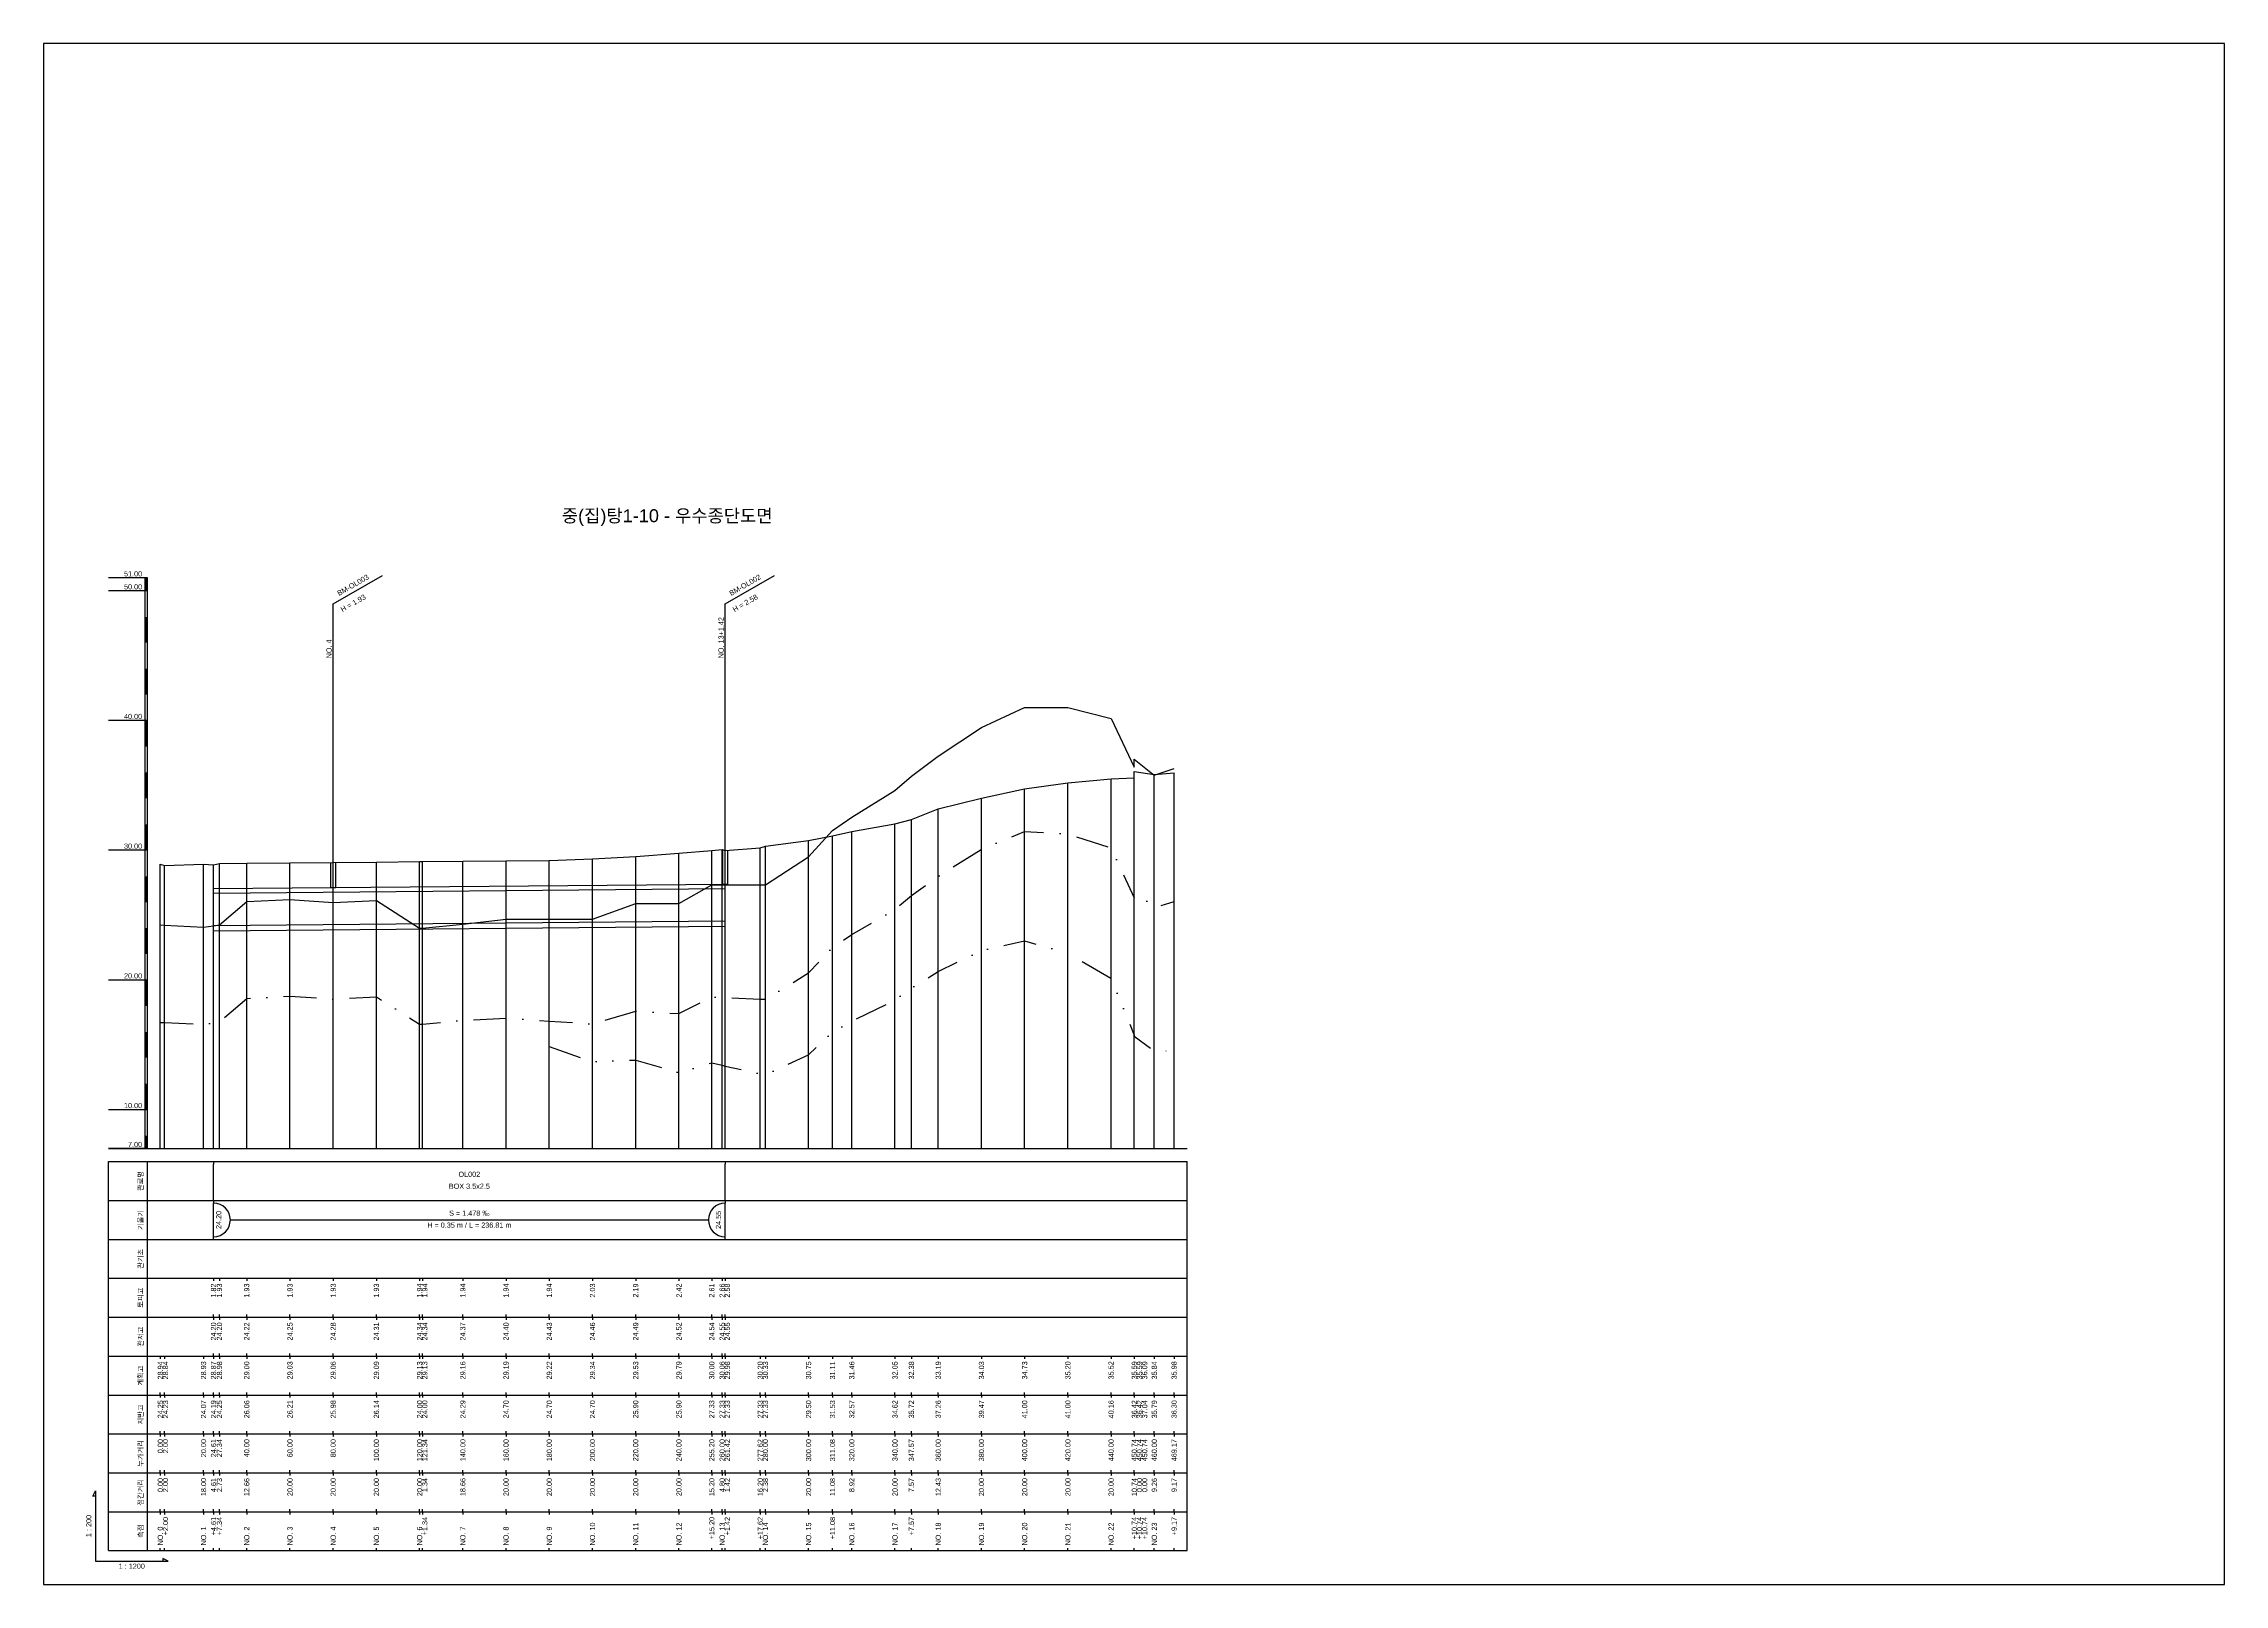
# Model space of a CAD drawing. Header units: millimetres. Extents: x -7351 to 135086, y 1419 to 5643.
# Drawn here: x 103215 to 104056, y 1419 to 2013 of the extents above; entities that cross this region are included whole.
import ezdxf
from ezdxf.enums import TextEntityAlignment as Align

# ---------------------------------------------------------------- set-up
doc = ezdxf.new("R2010")
doc.units = ezdxf.units.MM
doc.linetypes.add('DASHDOT', pattern=[25.4, 12.7, -6.35, 0, -6.35])
doc.linetypes.add('DIVIDE', pattern=[31.75, 12.7, -6.35, 0, -6.35, 0, -6.35])
for name, color, linetype in [('KZ_종단_계획선', 1, 'Continuous'), ('KZ_종단_관로', 4, 'Continuous'), ('KZ_종단_깃발', 7, 'Continuous'), ('KZ_종단_노선명', 7, 'Continuous'), ('KZ_종단_도각', 7, 'Continuous'), ('KZ_종단_맨홀', 4, 'Continuous'), ('KZ_종단_수직선', 7, 'Continuous'), ('KZ_종단_암선1', 56, 'DASHDOT'), ('KZ_종단_암선2', 4, 'DIVIDE'), ('KZ_종단_지반선', 3, 'Continuous'), ('KZ_종단_테이블문자', 7, 'Continuous'), ('KZ_종단_테이블선', 7, 'Continuous'), ('KZ_종단_폴대', 7, 'Continuous')]:
    doc.layers.add(name, color=color, linetype=linetype)
doc.styles.get("Standard").update_dxf_attribs({"font": 'arial.ttf'})

msp = doc.modelspace()

# ---------------------------------------------------------------- linework, layer by layer
at = {"layer": 'KZ_종단_계획선'}
msp.add_lwpolyline([(103260.36, 1696.73), (103262.03, 1696.23), (103277.03, 1696.71), (103280.87, 1696.4), (103283.15, 1696.94), (103293.69, 1697.04), (103310.36, 1697.2), (103327.03, 1697.35), (103343.69, 1697.51), (103360.36, 1697.69), (103361.48, 1697.7), (103377.03, 1697.83), (103393.69, 1697.99), (103410.36, 1698.16), (103427.03, 1698.72), (103443.69, 1699.67), (103460.36, 1701), (103473.03, 1702.03), (103477.03, 1702.35), (103478.21, 1701.93), (103491.71, 1703.03), (103493.69, 1703.7), (103510.36, 1705.79), (103519.6, 1707.58), (103527.03, 1709.35), (103543.69, 1712.29), (103550, 1713.92), (103560.36, 1718), (103577.03, 1722.2), (103593.69, 1725.68), (103610.36, 1728.06), (103627.03, 1729.65), (103635.97, 1729.97), (103635.97, 1729.97), (103635.97, 1732.48), (103643.69, 1731.22), (103651.33, 1731.93)], dxfattribs=at)
at = {"layer": 'KZ_종단_관로'}
for points in [[(103280.87, 1687.29), (103478.21, 1689.04)], [(103280.87, 1685.54), (103478.21, 1687.29)], [(103280.87, 1673.04), (103478.21, 1674.79)], [(103280.87, 1671.04), (103478.21, 1672.79)]]:
    msp.add_lwpolyline(points, dxfattribs=at)
at = {"layer": 'KZ_종단_깃발'}
for p, q in [((103327.03, 1797.04), (103346.08, 1808.04)), ((103478.21, 1797.04), (103497.26, 1808.04)), ((103327.03, 1587.04), (103327.03, 1797.04)), ((103478.21, 1587.04), (103478.21, 1797.04))]:
    msp.add_line(p, q, dxfattribs=at)
at = {"layer": 'KZ_종단_도각'}
msp.add_lwpolyline([(103215.36, 1419.04), (104056.36, 1419.04), (104056.36, 2013.04), (103215.36, 2013.04)], close=True, dxfattribs=at)
at = {"layer": 'KZ_종단_맨홀'}
for points in [[(103477.21, 1701.93), (103477.21, 1689.04), (103479.21, 1689.04), (103479.21, 1701.93)], [(103326.03, 1697.35), (103326.03, 1687.7), (103328.03, 1687.7), (103328.03, 1697.35)]]:
    msp.add_lwpolyline(points, dxfattribs=at)
at = {"layer": 'KZ_종단_수직선'}
for p, q in [((103635.98, 1587.04), (103635.98, 1732.48)), ((103593.69, 1587.04), (103593.69, 1725.68)), ((103610.36, 1587.04), (103610.36, 1728.06)), ((103627.03, 1587.04), (103627.03, 1729.65)), ((103635.98, 1587.04), (103635.98, 1729.97)), ((103635.98, 1587.04), (103635.98, 1729.97)), ((103643.69, 1587.04), (103643.69, 1731.22)), ((103651.33, 1587.04), (103651.33, 1731.93)), ((103560.36, 1587.04), (103560.36, 1718)), ((103577.03, 1587.04), (103577.03, 1722.2)), ((103519.59, 1587.04), (103519.59, 1707.58)), ((103527.03, 1587.04), (103527.03, 1709.35)), ((103543.69, 1587.04), (103543.69, 1712.29)), ((103550, 1587.04), (103550, 1713.92)), ((103443.69, 1587.04), (103443.69, 1699.67)), ((103460.36, 1587.04), (103460.36, 1701)), ((103473.03, 1587.04), (103473.03, 1702.03)), ((103477.03, 1587.04), (103477.03, 1702.35)), ((103478.21, 1587.04), (103478.21, 1701.93)), ((103491.71, 1587.04), (103491.71, 1703.03)), ((103493.69, 1587.04), (103493.69, 1703.7)), ((103510.36, 1587.04), (103510.36, 1705.79)), ((103260.36, 1587.04), (103260.36, 1696.73)), ((103262.03, 1587.04), (103262.03, 1696.23)), ((103277.03, 1587.04), (103277.03, 1696.71)), ((103280.87, 1587.04), (103280.87, 1696.4)), ((103283.14, 1587.04), (103283.14, 1696.94)), ((103293.69, 1587.04), (103293.69, 1697.04)), ((103310.36, 1587.04), (103310.36, 1697.2)), ((103327.03, 1587.04), (103327.03, 1697.35)), ((103343.69, 1587.04), (103343.69, 1697.51)), ((103360.36, 1587.04), (103360.36, 1697.69)), ((103361.48, 1587.04), (103361.48, 1697.7)), ((103377.03, 1587.04), (103377.03, 1697.83)), ((103393.69, 1587.04), (103393.69, 1697.99)), ((103410.36, 1587.04), (103410.36, 1698.16)), ((103427.03, 1587.04), (103427.03, 1698.72))]:
    msp.add_line(p, q, dxfattribs=at)
at = {"layer": 'KZ_종단_암선1', "flags": 128}
msp.add_lwpolyline([(103260.36, 1635.72), (103262.03, 1635.63), (103277.03, 1634.9), (103280.87, 1635.5), (103283.14, 1635.86), (103293.69, 1644.95), (103310.36, 1645.76), (103327.03, 1644.69), (103343.69, 1645.57), (103360.36, 1634.98), (103361.48, 1634.99), (103377.03, 1636.48), (103393.69, 1637.32), (103410.36, 1636.22), (103427.03, 1635.08), (103443.69, 1640.04), (103460.36, 1639.07), (103473.03, 1645.55), (103477.03, 1645.35), (103478.21, 1645.29), (103491.71, 1644.67), (103493.69, 1644.58), (103510.36, 1654.76), (103519.59, 1664.57), (103527.03, 1669.53), (103543.69, 1679.31), (103550, 1684.61), (103560.36, 1692.01), (103577.03, 1702.43), (103593.69, 1709.26), (103610.36, 1708.31), (103627.03, 1703.03), (103635.98, 1683.7), (103635.98, 1683.7), (103635.98, 1686.51), (103643.69, 1679.99), (103651.33, 1682.28)], dxfattribs=at)
at = {"layer": 'KZ_종단_암선2', "flags": 128}
msp.add_lwpolyline([(103410.36, 1626.42), (103427.03, 1620.55), (103443.69, 1621.16), (103460.36, 1616.3), (103473.03, 1620.13), (103477.03, 1619.15), (103478.21, 1618.88), (103491.71, 1615.88), (103493.69, 1615.46), (103510.36, 1623.23), (103519.59, 1631.93), (103527.03, 1636.13), (103543.69, 1644.29), (103550, 1648.97), (103560.36, 1655.3), (103577.03, 1663.4), (103593.69, 1667.14), (103610.36, 1662.4), (103627.03, 1652.69), (103635.98, 1630.73), (103635.98, 1630.73), (103635.98, 1630.4), (103643.69, 1624.65), (103651.33, 1624.88)], dxfattribs=at)
at = {"layer": 'KZ_종단_지반선', "flags": 128}
msp.add_lwpolyline([(103260.36, 1673.29), (103262.03, 1673.2), (103277.03, 1672.39), (103280.87, 1672.97), (103283.14, 1673.31), (103293.69, 1682.35), (103310.36, 1683.08), (103327.03, 1681.92), (103343.69, 1682.72), (103360.36, 1672.04), (103361.48, 1672.04), (103377.03, 1673.51), (103393.69, 1675.54), (103410.36, 1675.54), (103427.03, 1675.54), (103443.69, 1681.55), (103460.36, 1681.55), (103473.03, 1688.71), (103477.03, 1688.71), (103478.21, 1688.71), (103491.71, 1688.71), (103493.69, 1688.71), (103510.36, 1699.55), (103519.59, 1709.67), (103527.03, 1714.87), (103543.69, 1725.13), (103550, 1730.62), (103560.36, 1738.34), (103577.03, 1749.41), (103593.69, 1757.04), (103610.36, 1757.04), (103627.03, 1752.83), (103635.98, 1734.13), (103635.98, 1734.13), (103635.98, 1737.23), (103643.69, 1730.99), (103651.33, 1733.52)], dxfattribs=at)
at = {"layer": 'KZ_종단_테이블문자'}
for p, q in [((103280.87, 1582.04), (103280.87, 1581.04)), ((103478.21, 1582.04), (103478.21, 1581.04)), ((103280.87, 1568.04), (103280.87, 1581.04)), ((103478.21, 1568.04), (103478.21, 1581.04)), ((103280.87, 1567.04), (103280.87, 1568.04)), ((103280.87, 1567.04), (103280.87, 1566.04)), ((103280.87, 1553.04), (103280.87, 1566.04)), ((103478.21, 1567.04), (103478.21, 1568.04)), ((103478.21, 1567.04), (103478.21, 1566.04)), ((103478.21, 1553.04), (103478.21, 1566.04)), ((103287.28, 1559.54), (103471.79, 1559.54)), ((103280.87, 1552.04), (103280.87, 1553.04)), ((103478.21, 1552.04), (103478.21, 1553.04))]:
    msp.add_line(p, q, dxfattribs=at)
for centre, start, end in [((103280.87, 1559.54), 270, 90), ((103478.21, 1559.54), 90, 270)]:
    msp.add_arc(centre, 6.5, start, end, dxfattribs=at)
at = {"layer": 'KZ_종단_테이블선'}
for p, q in [((103240.36, 1587.04), (103656.33, 1587.04)), ((103240.36, 1567.04), (103240.36, 1582.04)), ((103240.36, 1582.04), (103656.33, 1582.04)), ((103255.36, 1567.04), (103255.36, 1582.04)), ((103656.33, 1567.04), (103656.33, 1582.04)), ((103240.36, 1552.04), (103240.36, 1567.04)), ((103240.36, 1567.04), (103656.33, 1567.04)), ((103255.36, 1552.04), (103255.36, 1567.04)), ((103656.33, 1552.04), (103656.33, 1567.04)), ((103240.36, 1537.04), (103240.36, 1552.04)), ((103240.36, 1552.04), (103656.33, 1552.04)), ((103255.36, 1537.04), (103255.36, 1552.04)), ((103656.33, 1537.04), (103656.33, 1552.04)), ((103240.36, 1522.04), (103240.36, 1537.04)), ((103240.36, 1537.04), (103656.33, 1537.04)), ((103255.36, 1522.04), (103255.36, 1537.04)), ((103280.87, 1537.04), (103280.87, 1536.04)), ((103283.15, 1537.04), (103283.15, 1536.04)), ((103293.69, 1537.04), (103293.69, 1536.04)), ((103310.36, 1537.04), (103310.36, 1536.04)), ((103327.03, 1537.04), (103327.03, 1536.04)), ((103343.69, 1537.04), (103343.69, 1536.04)), ((103360.36, 1537.04), (103360.36, 1536.04)), ((103361.48, 1537.04), (103361.48, 1536.04)), ((103377.03, 1537.04), (103377.03, 1536.04)), ((103393.69, 1537.04), (103393.69, 1536.04)), ((103410.36, 1537.04), (103410.36, 1536.04)), ((103427.03, 1537.04), (103427.03, 1536.04)), ((103443.69, 1537.04), (103443.69, 1536.04)), ((103460.36, 1537.04), (103460.36, 1536.04)), ((103473.03, 1537.04), (103473.03, 1536.04)), ((103477.03, 1537.04), (103477.03, 1536.04)), ((103478.21, 1537.04), (103478.21, 1536.04)), ((103656.33, 1522.04), (103656.33, 1537.04)), ((103280.87, 1522.04), (103280.87, 1523.04)), ((103283.15, 1522.04), (103283.15, 1523.04)), ((103293.69, 1522.04), (103293.69, 1523.04)), ((103310.36, 1522.04), (103310.36, 1523.04)), ((103327.03, 1522.04), (103327.03, 1523.04)), ((103343.69, 1522.04), (103343.69, 1523.04)), ((103360.36, 1522.04), (103360.36, 1523.04)), ((103361.48, 1522.04), (103361.48, 1523.04)), ((103377.03, 1522.04), (103377.03, 1523.04)), ((103393.69, 1522.04), (103393.69, 1523.04)), ((103410.36, 1522.04), (103410.36, 1523.04)), ((103427.03, 1522.04), (103427.03, 1523.04)), ((103443.69, 1522.04), (103443.69, 1523.04)), ((103460.36, 1522.04), (103460.36, 1523.04)), ((103473.03, 1522.04), (103473.03, 1523.04)), ((103477.03, 1522.04), (103477.03, 1523.04)), ((103478.21, 1522.04), (103478.21, 1523.04)), ((103240.36, 1507.04), (103240.36, 1522.04)), ((103240.36, 1522.04), (103656.33, 1522.04)), ((103255.36, 1507.04), (103255.36, 1522.04)), ((103280.87, 1522.04), (103280.87, 1521.04)), ((103283.15, 1522.04), (103283.15, 1521.04)), ((103293.69, 1522.04), (103293.69, 1521.04)), ((103310.36, 1522.04), (103310.36, 1521.04)), ((103327.03, 1522.04), (103327.03, 1521.04)), ((103343.69, 1522.04), (103343.69, 1521.04)), ((103360.36, 1522.04), (103360.36, 1521.04)), ((103361.48, 1522.04), (103361.48, 1521.04)), ((103377.03, 1522.04), (103377.03, 1521.04)), ((103393.69, 1522.04), (103393.69, 1521.04)), ((103410.36, 1522.04), (103410.36, 1521.04)), ((103427.03, 1522.04), (103427.03, 1521.04)), ((103443.69, 1522.04), (103443.69, 1521.04)), ((103460.36, 1522.04), (103460.36, 1521.04)), ((103473.03, 1522.04), (103473.03, 1521.04)), ((103477.03, 1522.04), (103477.03, 1521.04)), ((103478.21, 1522.04), (103478.21, 1521.04)), ((103656.33, 1507.04), (103656.33, 1522.04)), ((103240.36, 1492.04), (103240.36, 1507.04)), ((103240.36, 1507.04), (103656.33, 1507.04)), ((103255.36, 1492.04), (103255.36, 1507.04)), ((103260.36, 1507.04), (103260.36, 1506.04)), ((103262.03, 1507.04), (103262.03, 1506.04)), ((103277.03, 1507.04), (103277.03, 1506.04)), ((103280.87, 1507.04), (103280.87, 1508.04)), ((103280.87, 1507.04), (103280.87, 1506.04)), ((103283.14, 1507.04), (103283.14, 1506.04)), ((103283.15, 1507.04), (103283.15, 1508.04)), ((103293.69, 1507.04), (103293.69, 1508.04)), ((103293.69, 1507.04), (103293.69, 1506.04)), ((103310.36, 1507.04), (103310.36, 1508.04)), ((103310.36, 1507.04), (103310.36, 1506.04)), ((103327.03, 1507.04), (103327.03, 1508.04)), ((103327.03, 1507.04), (103327.03, 1506.04)), ((103343.69, 1507.04), (103343.69, 1508.04)), ((103343.69, 1507.04), (103343.69, 1506.04)), ((103360.36, 1507.04), (103360.36, 1508.04)), ((103360.36, 1507.04), (103360.36, 1506.04)), ((103361.48, 1507.04), (103361.48, 1508.04)), ((103361.48, 1507.04), (103361.48, 1506.04)), ((103377.03, 1507.04), (103377.03, 1508.04)), ((103377.03, 1507.04), (103377.03, 1506.04)), ((103393.69, 1507.04), (103393.69, 1508.04)), ((103393.69, 1507.04), (103393.69, 1506.04)), ((103410.36, 1507.04), (103410.36, 1508.04)), ((103410.36, 1507.04), (103410.36, 1506.04)), ((103427.03, 1507.04), (103427.03, 1508.04)), ((103427.03, 1507.04), (103427.03, 1506.04)), ((103443.69, 1507.04), (103443.69, 1508.04)), ((103443.69, 1507.04), (103443.69, 1506.04)), ((103460.36, 1507.04), (103460.36, 1508.04)), ((103460.36, 1507.04), (103460.36, 1506.04)), ((103473.03, 1507.04), (103473.03, 1508.04)), ((103473.03, 1507.04), (103473.03, 1506.04)), ((103477.03, 1507.04), (103477.03, 1508.04)), ((103477.03, 1507.04), (103477.03, 1506.04)), ((103478.21, 1507.04), (103478.21, 1508.04)), ((103478.21, 1507.04), (103478.21, 1506.04)), ((103491.71, 1507.04), (103491.71, 1506.04)), ((103493.69, 1507.04), (103493.69, 1506.04)), ((103510.36, 1507.04), (103510.36, 1506.04)), ((103519.59, 1507.04), (103519.59, 1506.04)), ((103527.03, 1507.04), (103527.03, 1506.04)), ((103543.69, 1507.04), (103543.69, 1506.04)), ((103550, 1507.04), (103550, 1506.04)), ((103560.36, 1507.04), (103560.36, 1506.04)), ((103577.03, 1507.04), (103577.03, 1506.04)), ((103593.69, 1507.04), (103593.69, 1506.04)), ((103610.36, 1507.04), (103610.36, 1506.04)), ((103627.03, 1507.04), (103627.03, 1506.04)), ((103635.98, 1507.04), (103635.98, 1506.04)), ((103635.98, 1507.04), (103635.98, 1506.04)), ((103635.98, 1507.04), (103635.98, 1506.04)), ((103643.69, 1507.04), (103643.69, 1506.04)), ((103651.33, 1507.04), (103651.33, 1506.04)), ((103656.33, 1492.04), (103656.33, 1507.04)), ((103240.36, 1477.04), (103240.36, 1492.04)), ((103240.36, 1492.04), (103656.33, 1492.04)), ((103255.36, 1477.04), (103255.36, 1492.04)), ((103260.36, 1492.04), (103260.36, 1493.04)), ((103260.36, 1492.04), (103260.36, 1491.04)), ((103262.03, 1492.04), (103262.03, 1493.04)), ((103262.03, 1492.04), (103262.03, 1491.04)), ((103277.03, 1492.04), (103277.03, 1493.04)), ((103277.03, 1492.04), (103277.03, 1491.04)), ((103280.87, 1492.04), (103280.87, 1493.04)), ((103280.87, 1492.04), (103280.87, 1491.04)), ((103283.14, 1492.04), (103283.14, 1493.04)), ((103283.14, 1492.04), (103283.14, 1491.04)), ((103293.69, 1492.04), (103293.69, 1493.04)), ((103293.69, 1492.04), (103293.69, 1491.04)), ((103310.36, 1492.04), (103310.36, 1493.04)), ((103310.36, 1492.04), (103310.36, 1491.04)), ((103327.03, 1492.04), (103327.03, 1493.04)), ((103327.03, 1492.04), (103327.03, 1491.04)), ((103343.69, 1492.04), (103343.69, 1493.04)), ((103343.69, 1492.04), (103343.69, 1491.04)), ((103360.36, 1492.04), (103360.36, 1493.04)), ((103360.36, 1492.04), (103360.36, 1491.04)), ((103361.48, 1492.04), (103361.48, 1493.04)), ((103361.48, 1492.04), (103361.48, 1491.04)), ((103377.03, 1492.04), (103377.03, 1493.04)), ((103377.03, 1492.04), (103377.03, 1491.04)), ((103393.69, 1492.04), (103393.69, 1493.04)), ((103393.69, 1492.04), (103393.69, 1491.04)), ((103410.36, 1492.04), (103410.36, 1493.04)), ((103410.36, 1492.04), (103410.36, 1491.04)), ((103427.03, 1492.04), (103427.03, 1493.04)), ((103427.03, 1492.04), (103427.03, 1491.04)), ((103443.69, 1492.04), (103443.69, 1493.04)), ((103443.69, 1492.04), (103443.69, 1491.04)), ((103460.36, 1492.04), (103460.36, 1493.04)), ((103460.36, 1492.04), (103460.36, 1491.04)), ((103473.03, 1492.04), (103473.03, 1493.04)), ((103473.03, 1492.04), (103473.03, 1491.04)), ((103477.03, 1492.04), (103477.03, 1493.04)), ((103477.03, 1492.04), (103477.03, 1491.04)), ((103478.21, 1492.04), (103478.21, 1493.04)), ((103478.21, 1492.04), (103478.21, 1491.04)), ((103491.71, 1492.04), (103491.71, 1493.04)), ((103491.71, 1492.04), (103491.71, 1491.04)), ((103493.69, 1492.04), (103493.69, 1493.04)), ((103493.69, 1492.04), (103493.69, 1491.04)), ((103510.36, 1492.04), (103510.36, 1493.04)), ((103510.36, 1492.04), (103510.36, 1491.04)), ((103519.59, 1492.04), (103519.59, 1493.04)), ((103519.59, 1492.04), (103519.59, 1491.04)), ((103527.03, 1492.04), (103527.03, 1493.04)), ((103527.03, 1492.04), (103527.03, 1491.04)), ((103543.69, 1492.04), (103543.69, 1493.04)), ((103543.69, 1492.04), (103543.69, 1491.04)), ((103550, 1492.04), (103550, 1493.04)), ((103550, 1492.04), (103550, 1491.04)), ((103560.36, 1492.04), (103560.36, 1493.04)), ((103560.36, 1492.04), (103560.36, 1491.04)), ((103577.03, 1492.04), (103577.03, 1493.04)), ((103577.03, 1492.04), (103577.03, 1491.04)), ((103593.69, 1492.04), (103593.69, 1493.04)), ((103593.69, 1492.04), (103593.69, 1491.04)), ((103610.36, 1492.04), (103610.36, 1493.04)), ((103610.36, 1492.04), (103610.36, 1491.04)), ((103627.03, 1492.04), (103627.03, 1493.04)), ((103627.03, 1492.04), (103627.03, 1491.04)), ((103635.98, 1492.04), (103635.98, 1493.04)), ((103635.98, 1492.04), (103635.98, 1493.04)), ((103635.98, 1492.04), (103635.98, 1493.04)), ((103635.98, 1492.04), (103635.98, 1491.04)), ((103635.98, 1492.04), (103635.98, 1491.04)), ((103635.98, 1492.04), (103635.98, 1491.04)), ((103643.69, 1492.04), (103643.69, 1493.04)), ((103643.69, 1492.04), (103643.69, 1491.04)), ((103651.33, 1492.04), (103651.33, 1493.04)), ((103651.33, 1492.04), (103651.33, 1491.04)), ((103656.33, 1477.04), (103656.33, 1492.04)), ((103240.36, 1462.04), (103240.36, 1477.04)), ((103240.36, 1477.04), (103656.33, 1477.04)), ((103255.36, 1462.04), (103255.36, 1477.04)), ((103260.36, 1477.04), (103260.36, 1478.04)), ((103260.36, 1477.04), (103260.36, 1476.04)), ((103262.03, 1477.04), (103262.03, 1478.04)), ((103262.03, 1477.04), (103262.03, 1476.04)), ((103277.03, 1477.04), (103277.03, 1478.04)), ((103277.03, 1477.04), (103277.03, 1476.04)), ((103280.87, 1477.04), (103280.87, 1478.04)), ((103280.87, 1477.04), (103280.87, 1476.04)), ((103283.14, 1477.04), (103283.14, 1478.04)), ((103283.14, 1477.04), (103283.14, 1476.04)), ((103293.69, 1477.04), (103293.69, 1478.04)), ((103293.69, 1477.04), (103293.69, 1476.04)), ((103310.36, 1477.04), (103310.36, 1478.04)), ((103310.36, 1477.04), (103310.36, 1476.04)), ((103327.03, 1477.04), (103327.03, 1478.04)), ((103327.03, 1477.04), (103327.03, 1476.04)), ((103343.69, 1477.04), (103343.69, 1478.04)), ((103343.69, 1477.04), (103343.69, 1476.04)), ((103360.36, 1477.04), (103360.36, 1478.04)), ((103360.36, 1477.04), (103360.36, 1476.04)), ((103361.48, 1477.04), (103361.48, 1478.04)), ((103361.48, 1477.04), (103361.48, 1476.04)), ((103377.03, 1477.04), (103377.03, 1478.04)), ((103377.03, 1477.04), (103377.03, 1476.04)), ((103393.69, 1477.04), (103393.69, 1478.04)), ((103393.69, 1477.04), (103393.69, 1476.04)), ((103410.36, 1477.04), (103410.36, 1478.04)), ((103410.36, 1477.04), (103410.36, 1476.04)), ((103427.03, 1477.04), (103427.03, 1478.04)), ((103427.03, 1477.04), (103427.03, 1476.04)), ((103443.69, 1477.04), (103443.69, 1478.04)), ((103443.69, 1477.04), (103443.69, 1476.04)), ((103460.36, 1477.04), (103460.36, 1478.04)), ((103460.36, 1477.04), (103460.36, 1476.04)), ((103473.03, 1477.04), (103473.03, 1478.04)), ((103473.03, 1477.04), (103473.03, 1476.04)), ((103477.03, 1477.04), (103477.03, 1478.04)), ((103477.03, 1477.04), (103477.03, 1476.04)), ((103478.21, 1477.04), (103478.21, 1478.04)), ((103478.21, 1477.04), (103478.21, 1476.04)), ((103491.71, 1477.04), (103491.71, 1478.04)), ((103491.71, 1477.04), (103491.71, 1476.04)), ((103493.69, 1477.04), (103493.69, 1478.04)), ((103493.69, 1477.04), (103493.69, 1476.04)), ((103510.36, 1477.04), (103510.36, 1478.04)), ((103510.36, 1477.04), (103510.36, 1476.04)), ((103519.59, 1477.04), (103519.59, 1478.04)), ((103519.59, 1477.04), (103519.59, 1476.04)), ((103527.03, 1477.04), (103527.03, 1478.04)), ((103527.03, 1477.04), (103527.03, 1476.04)), ((103543.69, 1477.04), (103543.69, 1478.04)), ((103543.69, 1477.04), (103543.69, 1476.04)), ((103550, 1477.04), (103550, 1478.04)), ((103550, 1477.04), (103550, 1476.04)), ((103560.36, 1477.04), (103560.36, 1478.04)), ((103560.36, 1477.04), (103560.36, 1476.04)), ((103577.03, 1477.04), (103577.03, 1478.04)), ((103577.03, 1477.04), (103577.03, 1476.04)), ((103593.69, 1477.04), (103593.69, 1478.04)), ((103593.69, 1477.04), (103593.69, 1476.04)), ((103610.36, 1477.04), (103610.36, 1478.04)), ((103610.36, 1477.04), (103610.36, 1476.04)), ((103627.03, 1477.04), (103627.03, 1478.04)), ((103627.03, 1477.04), (103627.03, 1476.04)), ((103635.98, 1477.04), (103635.98, 1478.04)), ((103635.98, 1477.04), (103635.98, 1478.04)), ((103635.98, 1477.04), (103635.98, 1478.04)), ((103635.98, 1477.04), (103635.98, 1476.04)), ((103635.98, 1477.04), (103635.98, 1476.04)), ((103635.98, 1477.04), (103635.98, 1476.04)), ((103643.69, 1477.04), (103643.69, 1478.04)), ((103643.69, 1477.04), (103643.69, 1476.04)), ((103651.33, 1477.04), (103651.33, 1478.04)), ((103651.33, 1477.04), (103651.33, 1476.04)), ((103656.33, 1462.04), (103656.33, 1477.04)), ((103240.36, 1447.04), (103240.36, 1462.04)), ((103240.36, 1462.04), (103656.33, 1462.04)), ((103255.36, 1447.04), (103255.36, 1462.04)), ((103260.36, 1462.04), (103260.36, 1463.04)), ((103260.36, 1462.04), (103260.36, 1461.04)), ((103262.03, 1462.04), (103262.03, 1463.04)), ((103262.03, 1462.04), (103262.03, 1461.04)), ((103277.03, 1462.04), (103277.03, 1463.04)), ((103277.03, 1462.04), (103277.03, 1461.04)), ((103280.87, 1462.04), (103280.87, 1463.04)), ((103280.87, 1462.04), (103280.87, 1461.04)), ((103283.14, 1462.04), (103283.14, 1463.04)), ((103283.14, 1462.04), (103283.14, 1461.04)), ((103293.69, 1462.04), (103293.69, 1463.04)), ((103293.69, 1462.04), (103293.69, 1461.04)), ((103310.36, 1462.04), (103310.36, 1463.04)), ((103310.36, 1462.04), (103310.36, 1461.04)), ((103327.03, 1462.04), (103327.03, 1463.04)), ((103327.03, 1462.04), (103327.03, 1461.04)), ((103343.69, 1462.04), (103343.69, 1463.04)), ((103343.69, 1462.04), (103343.69, 1461.04)), ((103360.36, 1462.04), (103360.36, 1463.04)), ((103360.36, 1462.04), (103360.36, 1461.04)), ((103361.48, 1462.04), (103361.48, 1463.04)), ((103361.48, 1462.04), (103361.48, 1461.04)), ((103377.03, 1462.04), (103377.03, 1463.04)), ((103377.03, 1462.04), (103377.03, 1461.04)), ((103393.69, 1462.04), (103393.69, 1463.04)), ((103393.69, 1462.04), (103393.69, 1461.04)), ((103410.36, 1462.04), (103410.36, 1463.04)), ((103410.36, 1462.04), (103410.36, 1461.04)), ((103427.03, 1462.04), (103427.03, 1463.04)), ((103427.03, 1462.04), (103427.03, 1461.04)), ((103443.69, 1462.04), (103443.69, 1463.04)), ((103443.69, 1462.04), (103443.69, 1461.04)), ((103460.36, 1462.04), (103460.36, 1463.04)), ((103460.36, 1462.04), (103460.36, 1461.04)), ((103473.03, 1462.04), (103473.03, 1463.04)), ((103473.03, 1462.04), (103473.03, 1461.04)), ((103477.03, 1462.04), (103477.03, 1463.04)), ((103477.03, 1462.04), (103477.03, 1461.04)), ((103478.21, 1462.04), (103478.21, 1463.04)), ((103478.21, 1462.04), (103478.21, 1461.04)), ((103491.71, 1462.04), (103491.71, 1463.04)), ((103491.71, 1462.04), (103491.71, 1461.04)), ((103493.69, 1462.04), (103493.69, 1463.04)), ((103493.69, 1462.04), (103493.69, 1461.04)), ((103510.36, 1462.04), (103510.36, 1463.04)), ((103510.36, 1462.04), (103510.36, 1461.04)), ((103519.59, 1462.04), (103519.59, 1463.04)), ((103519.59, 1462.04), (103519.59, 1461.04)), ((103527.03, 1462.04), (103527.03, 1463.04)), ((103527.03, 1462.04), (103527.03, 1461.04)), ((103543.69, 1462.04), (103543.69, 1463.04)), ((103543.69, 1462.04), (103543.69, 1461.04)), ((103550, 1462.04), (103550, 1463.04)), ((103550, 1462.04), (103550, 1461.04)), ((103560.36, 1462.04), (103560.36, 1463.04)), ((103560.36, 1462.04), (103560.36, 1461.04)), ((103577.03, 1462.04), (103577.03, 1463.04)), ((103577.03, 1462.04), (103577.03, 1461.04)), ((103593.69, 1462.04), (103593.69, 1463.04)), ((103593.69, 1462.04), (103593.69, 1461.04)), ((103610.36, 1462.04), (103610.36, 1463.04)), ((103610.36, 1462.04), (103610.36, 1461.04)), ((103627.03, 1462.04), (103627.03, 1463.04)), ((103627.03, 1462.04), (103627.03, 1461.04)), ((103635.98, 1462.04), (103635.98, 1463.04)), ((103635.98, 1462.04), (103635.98, 1463.04)), ((103635.98, 1462.04), (103635.98, 1463.04)), ((103635.98, 1462.04), (103635.98, 1461.04)), ((103635.98, 1462.04), (103635.98, 1461.04)), ((103635.98, 1462.04), (103635.98, 1461.04)), ((103643.69, 1462.04), (103643.69, 1463.04)), ((103643.69, 1462.04), (103643.69, 1461.04)), ((103651.33, 1462.04), (103651.33, 1463.04)), ((103651.33, 1462.04), (103651.33, 1461.04)), ((103656.33, 1447.04), (103656.33, 1462.04)), ((103240.36, 1432.04), (103240.36, 1447.04)), ((103240.36, 1447.04), (103656.33, 1447.04)), ((103255.36, 1432.04), (103255.36, 1447.04)), ((103260.36, 1447.04), (103260.36, 1448.04)), ((103260.36, 1447.04), (103260.36, 1446.04)), ((103262.03, 1447.04), (103262.03, 1448.04)), ((103262.03, 1447.04), (103262.03, 1446.04)), ((103277.03, 1447.04), (103277.03, 1448.04)), ((103277.03, 1447.04), (103277.03, 1446.04)), ((103280.87, 1447.04), (103280.87, 1448.04)), ((103280.87, 1447.04), (103280.87, 1446.04)), ((103283.14, 1447.04), (103283.14, 1448.04)), ((103283.14, 1447.04), (103283.14, 1446.04)), ((103293.69, 1447.04), (103293.69, 1448.04)), ((103293.69, 1447.04), (103293.69, 1446.04)), ((103310.36, 1447.04), (103310.36, 1448.04)), ((103310.36, 1447.04), (103310.36, 1446.04)), ((103327.03, 1447.04), (103327.03, 1448.04)), ((103327.03, 1447.04), (103327.03, 1446.04)), ((103343.69, 1447.04), (103343.69, 1448.04)), ((103343.69, 1447.04), (103343.69, 1446.04)), ((103360.36, 1447.04), (103360.36, 1448.04)), ((103360.36, 1447.04), (103360.36, 1446.04)), ((103361.48, 1447.04), (103361.48, 1448.04)), ((103361.48, 1447.04), (103361.48, 1446.04)), ((103377.03, 1447.04), (103377.03, 1448.04)), ((103377.03, 1447.04), (103377.03, 1446.04)), ((103393.69, 1447.04), (103393.69, 1448.04)), ((103393.69, 1447.04), (103393.69, 1446.04)), ((103410.36, 1447.04), (103410.36, 1448.04)), ((103410.36, 1447.04), (103410.36, 1446.04)), ((103427.03, 1447.04), (103427.03, 1448.04)), ((103427.03, 1447.04), (103427.03, 1446.04)), ((103443.69, 1447.04), (103443.69, 1448.04)), ((103443.69, 1447.04), (103443.69, 1446.04)), ((103460.36, 1447.04), (103460.36, 1448.04)), ((103460.36, 1447.04), (103460.36, 1446.04)), ((103473.03, 1447.04), (103473.03, 1448.04)), ((103473.03, 1447.04), (103473.03, 1446.04)), ((103477.03, 1447.04), (103477.03, 1448.04)), ((103477.03, 1447.04), (103477.03, 1446.04)), ((103478.21, 1447.04), (103478.21, 1448.04)), ((103478.21, 1447.04), (103478.21, 1446.04)), ((103491.71, 1447.04), (103491.71, 1448.04)), ((103491.71, 1447.04), (103491.71, 1446.04)), ((103493.69, 1447.04), (103493.69, 1448.04)), ((103493.69, 1447.04), (103493.69, 1446.04)), ((103510.36, 1447.04), (103510.36, 1448.04)), ((103510.36, 1447.04), (103510.36, 1446.04)), ((103519.59, 1447.04), (103519.59, 1448.04)), ((103519.59, 1447.04), (103519.59, 1446.04)), ((103527.03, 1447.04), (103527.03, 1448.04)), ((103527.03, 1447.04), (103527.03, 1446.04)), ((103543.69, 1447.04), (103543.69, 1448.04)), ((103543.69, 1447.04), (103543.69, 1446.04)), ((103550, 1447.04), (103550, 1448.04)), ((103550, 1447.04), (103550, 1446.04)), ((103560.36, 1447.04), (103560.36, 1448.04)), ((103560.36, 1447.04), (103560.36, 1446.04)), ((103577.03, 1447.04), (103577.03, 1448.04)), ((103577.03, 1447.04), (103577.03, 1446.04)), ((103593.69, 1447.04), (103593.69, 1448.04)), ((103593.69, 1447.04), (103593.69, 1446.04)), ((103610.36, 1447.04), (103610.36, 1448.04)), ((103610.36, 1447.04), (103610.36, 1446.04)), ((103627.03, 1447.04), (103627.03, 1448.04)), ((103627.03, 1447.04), (103627.03, 1446.04)), ((103635.98, 1447.04), (103635.98, 1448.04)), ((103635.98, 1447.04), (103635.98, 1448.04)), ((103635.98, 1447.04), (103635.98, 1448.04)), ((103635.98, 1447.04), (103635.98, 1446.04)), ((103635.98, 1447.04), (103635.98, 1446.04)), ((103635.98, 1447.04), (103635.98, 1446.04)), ((103643.69, 1447.04), (103643.69, 1448.04)), ((103643.69, 1447.04), (103643.69, 1446.04)), ((103651.33, 1447.04), (103651.33, 1448.04)), ((103651.33, 1447.04), (103651.33, 1446.04)), ((103656.33, 1432.04), (103656.33, 1447.04)), ((103240.36, 1432.04), (103656.33, 1432.04)), ((103260.36, 1432.04), (103260.36, 1433.04)), ((103262.03, 1432.04), (103262.03, 1433.04)), ((103277.03, 1432.04), (103277.03, 1433.04)), ((103280.87, 1432.04), (103280.87, 1433.04)), ((103283.14, 1432.04), (103283.14, 1433.04)), ((103293.69, 1432.04), (103293.69, 1433.04)), ((103310.36, 1432.04), (103310.36, 1433.04)), ((103327.03, 1432.04), (103327.03, 1433.04)), ((103343.69, 1432.04), (103343.69, 1433.04)), ((103360.36, 1432.04), (103360.36, 1433.04)), ((103361.48, 1432.04), (103361.48, 1433.04)), ((103377.03, 1432.04), (103377.03, 1433.04)), ((103393.69, 1432.04), (103393.69, 1433.04)), ((103410.36, 1432.04), (103410.36, 1433.04)), ((103427.03, 1432.04), (103427.03, 1433.04)), ((103443.69, 1432.04), (103443.69, 1433.04)), ((103460.36, 1432.04), (103460.36, 1433.04)), ((103473.03, 1432.04), (103473.03, 1433.04)), ((103477.03, 1432.04), (103477.03, 1433.04)), ((103478.21, 1432.04), (103478.21, 1433.04)), ((103491.71, 1432.04), (103491.71, 1433.04)), ((103493.69, 1432.04), (103493.69, 1433.04)), ((103510.36, 1432.04), (103510.36, 1433.04)), ((103519.59, 1432.04), (103519.59, 1433.04)), ((103527.03, 1432.04), (103527.03, 1433.04)), ((103543.69, 1432.04), (103543.69, 1433.04)), ((103550, 1432.04), (103550, 1433.04)), ((103560.36, 1432.04), (103560.36, 1433.04)), ((103577.03, 1432.04), (103577.03, 1433.04)), ((103593.69, 1432.04), (103593.69, 1433.04)), ((103610.36, 1432.04), (103610.36, 1433.04)), ((103627.03, 1432.04), (103627.03, 1433.04)), ((103635.98, 1432.04), (103635.98, 1433.04)), ((103635.98, 1432.04), (103635.98, 1433.04)), ((103635.98, 1432.04), (103635.98, 1433.04)), ((103643.69, 1432.04), (103643.69, 1433.04)), ((103651.33, 1432.04), (103651.33, 1433.04))]:
    msp.add_line(p, q, dxfattribs=at)
msp.add_lwpolyline([(103235.36, 1453.04), (103234.36, 1453.04), (103235.36, 1455.04), (103235.36, 1428.04), (103263.36, 1428.04), (103261.36, 1429.04), (103261.36, 1428.04)], dxfattribs=at)
at = {"layer": 'KZ_종단_폴대'}
for p, q in [((103255.36, 1807.04), (103240.36, 1807.04)), ((103255.36, 1802.04), (103240.36, 1802.04)), ((103255.36, 1752.04), (103240.36, 1752.04)), ((103255.36, 1702.04), (103240.36, 1702.04)), ((103255.36, 1652.04), (103240.36, 1652.04)), ((103255.36, 1602.04), (103240.36, 1602.04)), ((103255.36, 1587.04), (103240.36, 1587.04))]:
    msp.add_line(p, q, dxfattribs=at)
for points in [[(103254.86, 1802.04, 1, 1, 0), (103254.86, 1807.04, 1, 1, 0)], [(103254.86, 1782.04, 1, 1, 0), (103254.86, 1792.04, 1, 1, 0)], [(103254.86, 1762.04, 1, 1, 0), (103254.86, 1772.04, 1, 1, 0)], [(103254.86, 1742.04, 1, 1, 0), (103254.86, 1752.04, 1, 1, 0)], [(103254.86, 1722.04, 1, 1, 0), (103254.86, 1732.04, 1, 1, 0)], [(103254.86, 1702.04, 1, 1, 0), (103254.86, 1712.04, 1, 1, 0)], [(103254.86, 1682.04, 1, 1, 0), (103254.86, 1692.04, 1, 1, 0)], [(103254.86, 1662.04, 1, 1, 0), (103254.86, 1672.04, 1, 1, 0)], [(103254.86, 1642.04, 1, 1, 0), (103254.86, 1652.04, 1, 1, 0)], [(103254.86, 1622.04, 1, 1, 0), (103254.86, 1632.04, 1, 1, 0)], [(103254.86, 1602.04, 1, 1, 0), (103254.86, 1612.04, 1, 1, 0)], [(103254.86, 1587.04, 1, 1, 0), (103254.86, 1592.04, 1, 1, 0)]]:
    msp.add_lwpolyline(points, format="xyseb", dxfattribs=at)
msp.add_lwpolyline([(103255.36, 1587.04), (103255.36, 1807.04), (103254.36, 1807.04), (103254.36, 1587.04), (103255.36, 1587.04)], dxfattribs=at)

# ---------------------------------------------------------------- texts
at = {"layer": 'KZ_종단_깃발'}
for s, rotation, p in [('BM-OL003', 30, (103329.62, 1799.54)), ('BM-OL002', 30, (103480.81, 1799.54)), ('NO. 13+1.42', 90, (103478.21, 1776.04)), ('NO. 4', 90, (103327.03, 1776.04))]:
    msp.add_text(s, height=2, rotation=rotation, dxfattribs=at).set_placement(p, align=Align.BOTTOM_LEFT)
for s, p in [('H = 1.93', (103329.62, 1795.54)), ('H = 2.58', (103480.81, 1795.54))]:
    msp.add_text(s, height=2, rotation=30, dxfattribs=at).set_placement(p, align=Align.TOP_LEFT)
at = {"layer": 'KZ_종단_노선명'}
msp.add_text('중(집)탕1-10 - 우수종단도면', height=5, dxfattribs=at).set_placement((103455.85, 1827.04), align=Align.BOTTOM_CENTER)
at = {"layer": 'KZ_종단_테이블문자'}
for s, p in [('BOX 3.5x2.5', (103379.54, 1573.54)), ('H = 0.35 m / L = 236.81 m', (103379.54, 1558.54))]:
    msp.add_text(s, height=2, dxfattribs=at).set_placement(p, align=Align.TOP_CENTER)
for s, p in [('OL002', (103379.54, 1575.54)), ('S = 1.478 ‰', (103379.54, 1560.54))]:
    msp.add_text(s, height=2, dxfattribs=at).set_placement(p, align=Align.BOTTOM_CENTER)
msp.add_text('24.20', height=2, rotation=90, dxfattribs=at).set_placement((103281.87, 1559.54), align=Align.TOP_CENTER)
msp.add_text('24.55', height=2, rotation=90, dxfattribs=at).set_placement((103477.21, 1559.54), align=Align.BOTTOM_CENTER)
for s, p in [('1.82', (103280.87, 1535.04)), ('1.93', (103283.15, 1535.04)), ('1.93', (103293.69, 1535.04)), ('1.93', (103310.36, 1535.04)), ('1.93', (103327.03, 1535.04)), ('1.93', (103343.69, 1535.04)), ('1.94', (103360.36, 1535.04)), ('1.94', (103362.36, 1535.04)), ('1.94', (103377.03, 1535.04)), ('1.94', (103393.69, 1535.04)), ('1.94', (103410.36, 1535.04)), ('2.03', (103427.03, 1535.04)), ('2.19', (103443.69, 1535.04)), ('2.42', (103460.36, 1535.04)), ('2.61', (103473.03, 1535.04)), ('2.66', (103477.03, 1535.04)), ('2.58', (103479.03, 1535.04)), ('24.20', (103280.87, 1520.04)), ('24.20', (103283.15, 1520.04)), ('24.22', (103293.69, 1520.04)), ('24.25', (103310.36, 1520.04)), ('24.28', (103327.03, 1520.04)), ('24.31', (103343.69, 1520.04)), ('24.34', (103360.36, 1520.04)), ('24.34', (103362.36, 1520.04)), ('24.37', (103377.03, 1520.04)), ('24.40', (103393.69, 1520.04)), ('24.43', (103410.36, 1520.04)), ('24.46', (103427.03, 1520.04)), ('24.49', (103443.69, 1520.04)), ('24.52', (103460.36, 1520.04)), ('24.54', (103473.03, 1520.04)), ('24.55', (103477.03, 1520.04)), ('24.55', (103479.03, 1520.04)), ('28.94', (103260.36, 1505.04)), ('28.84', (103262.36, 1505.04)), ('28.93', (103277.03, 1505.04)), ('28.87', (103280.87, 1505.04)), ('28.98', (103283.14, 1505.04)), ('29.00', (103293.69, 1505.04)), ('29.03', (103310.36, 1505.04)), ('29.06', (103327.03, 1505.04)), ('29.09', (103343.69, 1505.04)), ('29.13', (103360.36, 1505.04)), ('29.13', (103362.36, 1505.04)), ('29.16', (103377.03, 1505.04)), ('29.19', (103393.69, 1505.04)), ('29.22', (103410.36, 1505.04)), ('29.34', (103427.03, 1505.04)), ('29.53', (103443.69, 1505.04)), ('29.79', (103460.36, 1505.04)), ('30.00', (103473.03, 1505.04)), ('30.06', (103477.03, 1505.04)), ('29.98', (103479.03, 1505.04)), ('30.20', (103491.71, 1505.04)), ('30.33', (103493.71, 1505.04)), ('30.75', (103510.36, 1505.04)), ('31.11', (103519.59, 1505.04)), ('31.46', (103527.03, 1505.04)), ('32.05', (103543.69, 1505.04)), ('32.38', (103550, 1505.04)), ('33.19', (103560.36, 1505.04)), ('34.03', (103577.03, 1505.04)), ('34.73', (103593.69, 1505.04)), ('35.20', (103610.36, 1505.04)), ('35.52', (103627.03, 1505.04)), ('35.59', (103635.98, 1505.04)), ('35.59', (103637.98, 1505.04)), ('36.09', (103639.98, 1505.04)), ('35.84', (103643.69, 1505.04)), ('35.98', (103651.33, 1505.04)), ('24.25', (103260.36, 1490.04)), ('24.23', (103262.36, 1490.04)), ('24.07', (103277.03, 1490.04)), ('24.19', (103280.87, 1490.04)), ('24.25', (103283.14, 1490.04)), ('26.06', (103293.69, 1490.04)), ('26.21', (103310.36, 1490.04)), ('25.98', (103327.03, 1490.04)), ('26.14', (103343.69, 1490.04)), ('24.00', (103360.36, 1490.04)), ('24.00', (103362.36, 1490.04)), ('24.29', (103377.03, 1490.04)), ('24.70', (103393.69, 1490.04)), ('24.70', (103410.36, 1490.04)), ('24.70', (103427.03, 1490.04)), ('25.90', (103443.69, 1490.04)), ('25.90', (103460.36, 1490.04)), ('27.33', (103473.03, 1490.04)), ('27.33', (103477.03, 1490.04)), ('27.33', (103479.03, 1490.04)), ('27.33', (103491.71, 1490.04)), ('27.33', (103493.71, 1490.04)), ('29.50', (103510.36, 1490.04)), ('31.53', (103519.59, 1490.04)), ('32.57', (103527.03, 1490.04)), ('34.62', (103543.69, 1490.04)), ('35.72', (103550, 1490.04)), ('37.26', (103560.36, 1490.04)), ('39.47', (103577.03, 1490.04)), ('41.00', (103593.69, 1490.04)), ('41.00', (103610.36, 1490.04)), ('40.16', (103627.03, 1490.04)), ('36.42', (103635.98, 1490.04)), ('36.42', (103637.98, 1490.04)), ('37.04', (103639.98, 1490.04)), ('35.79', (103643.69, 1490.04)), ('36.30', (103651.33, 1490.04)), ('0.00', (103260.36, 1475.04)), ('2.00', (103262.36, 1475.04)), ('20.00', (103277.03, 1475.04)), ('24.61', (103280.87, 1475.04)), ('27.34', (103283.14, 1475.04)), ('40.00', (103293.69, 1475.04)), ('60.00', (103310.36, 1475.04)), ('80.00', (103327.03, 1475.04)), ('100.00', (103343.69, 1475.04)), ('120.00', (103360.36, 1475.04)), ('121.34', (103362.36, 1475.04)), ('140.00', (103377.03, 1475.04)), ('160.00', (103393.69, 1475.04)), ('180.00', (103410.36, 1475.04)), ('200.00', (103427.03, 1475.04)), ('220.00', (103443.69, 1475.04)), ('240.00', (103460.36, 1475.04)), ('255.20', (103473.03, 1475.04)), ('260.00', (103477.03, 1475.04)), ('261.42', (103479.03, 1475.04)), ('277.62', (103491.71, 1475.04)), ('280.00', (103493.71, 1475.04)), ('300.00', (103510.36, 1475.04)), ('311.08', (103519.59, 1475.04)), ('320.00', (103527.03, 1475.04)), ('340.00', (103543.69, 1475.04)), ('347.57', (103550, 1475.04)), ('360.00', (103560.36, 1475.04)), ('380.00', (103577.03, 1475.04)), ('400.00', (103593.69, 1475.04)), ('420.00', (103610.36, 1475.04)), ('440.00', (103627.03, 1475.04)), ('450.74', (103635.98, 1475.04)), ('450.74', (103637.98, 1475.04)), ('450.74', (103639.98, 1475.04)), ('460.00', (103643.69, 1475.04)), ('469.17', (103651.33, 1475.04)), ('0.00', (103260.36, 1460.04)), ('2.00', (103262.36, 1460.04)), ('18.00', (103277.03, 1460.04)), ('4.61', (103280.87, 1460.04)), ('2.73', (103283.14, 1460.04)), ('12.66', (103293.69, 1460.04)), ('20.00', (103310.36, 1460.04)), ('20.00', (103327.03, 1460.04)), ('20.00', (103343.69, 1460.04)), ('20.00', (103360.36, 1460.04)), ('1.34', (103362.36, 1460.04)), ('18.66', (103377.03, 1460.04)), ('20.00', (103393.69, 1460.04)), ('20.00', (103410.36, 1460.04)), ('20.00', (103427.03, 1460.04)), ('20.00', (103443.69, 1460.04)), ('20.00', (103460.36, 1460.04)), ('15.20', (103473.03, 1460.04)), ('4.80', (103477.03, 1460.04)), ('1.42', (103479.03, 1460.04)), ('16.20', (103491.71, 1460.04)), ('2.38', (103493.71, 1460.04)), ('20.00', (103510.36, 1460.04)), ('11.08', (103519.59, 1460.04)), ('8.92', (103527.03, 1460.04)), ('20.00', (103543.69, 1460.04)), ('7.57', (103550, 1460.04)), ('12.43', (103560.36, 1460.04)), ('20.00', (103577.03, 1460.04)), ('20.00', (103593.69, 1460.04)), ('20.00', (103610.36, 1460.04)), ('20.00', (103627.03, 1460.04)), ('10.74', (103635.98, 1460.04)), ('0.00', (103637.98, 1460.04)), ('0.00', (103639.98, 1460.04)), ('9.26', (103643.69, 1460.04)), ('9.17', (103651.33, 1460.04)), ('+2.00', (103262.36, 1445.04)), ('+4.61', (103280.87, 1445.04)), ('+7.34', (103283.14, 1445.04)), ('+1.34', (103362.36, 1445.04)), ('+15.20', (103473.03, 1445.04)), ('+1.42', (103479.03, 1445.04)), ('+17.62', (103491.71, 1445.04)), ('+11.08', (103519.59, 1445.04)), ('+7.57', (103550, 1445.04)), ('+10.74', (103635.98, 1445.04)), ('+10.74', (103637.98, 1445.04)), ('+10.74', (103639.98, 1445.04)), ('+9.17', (103651.33, 1445.04))]:
    msp.add_text(s, height=2, rotation=90, dxfattribs=at).set_placement(p, align=Align.MIDDLE_RIGHT)
for s, p in [('NO. 0', (103260.36, 1434.04)), ('NO. 1', (103277.03, 1434.04)), ('NO. 2', (103293.69, 1434.04)), ('NO. 3', (103310.36, 1434.04)), ('NO. 4', (103327.03, 1434.04)), ('NO. 5', (103343.69, 1434.04)), ('NO. 6', (103360.36, 1434.04)), ('NO. 7', (103377.03, 1434.04)), ('NO. 8', (103393.69, 1434.04)), ('NO. 9', (103410.36, 1434.04)), ('NO. 10', (103427.03, 1434.04)), ('NO. 11', (103443.69, 1434.04)), ('NO. 12', (103460.36, 1434.04)), ('NO. 13', (103477.03, 1434.04)), ('NO. 14', (103493.71, 1434.04)), ('NO. 15', (103510.36, 1434.04)), ('NO. 16', (103527.03, 1434.04)), ('NO. 17', (103543.69, 1434.04)), ('NO. 18', (103560.36, 1434.04)), ('NO. 19', (103577.03, 1434.04)), ('NO. 20', (103593.69, 1434.04)), ('NO. 21', (103610.36, 1434.04)), ('NO. 22', (103627.03, 1434.04)), ('NO. 23', (103643.69, 1434.04))]:
    msp.add_text(s, height=2, rotation=90, dxfattribs=at).set_placement(p, align=Align.MIDDLE_LEFT)
at = {"layer": 'KZ_종단_테이블선'}
for s, p in [('관로명', (103254.36, 1574.54)), ('기울기', (103254.36, 1559.54)), ('관기초', (103254.36, 1544.54)), ('토피고', (103254.36, 1529.54)), ('관저고', (103254.36, 1514.54)), ('계획고', (103254.36, 1499.54)), ('지반고', (103254.36, 1484.54)), ('누가거리', (103254.36, 1469.54)), ('점간거리', (103254.36, 1454.54)), ('1 : 200', (103234.36, 1441.54)), ('측점', (103254.36, 1439.54))]:
    msp.add_text(s, height=2, rotation=90, dxfattribs=at).set_placement(p, align=Align.BOTTOM_CENTER)
msp.add_text('1 : 1200', height=2, dxfattribs=at).set_placement((103249.36, 1427.04), align=Align.TOP_CENTER)
at = {"layer": 'KZ_종단_폴대'}
for s, p in [('51.00', (103253.36, 1807.04)), ('50.00', (103253.36, 1802.04)), ('40.00', (103253.36, 1752.04)), ('30.00', (103253.36, 1702.04)), ('20.00', (103253.36, 1652.04)), ('10.00', (103253.36, 1602.04)), ('7.00', (103253.36, 1587.04))]:
    msp.add_text(s, height=2, dxfattribs=at).set_placement(p, align=Align.BOTTOM_RIGHT)

doc.saveas('drawing.dxf')
